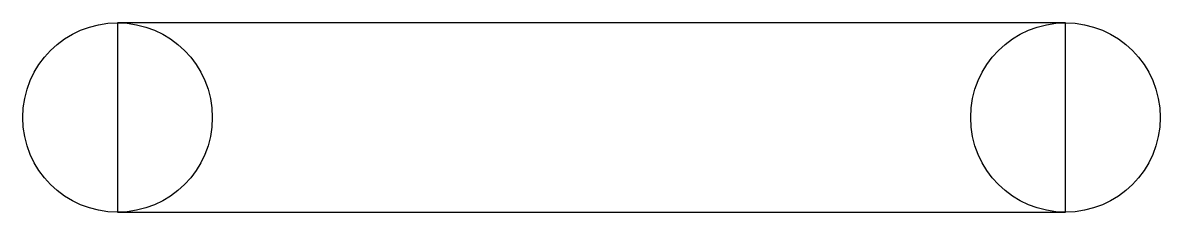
# Model space of a CAD drawing. Header units: metres. Extents: x -10 to 110, y 0 to 20.
import ezdxf

# ---------------------------------------------------------------- set-up
doc = ezdxf.new("R2010")
doc.units = ezdxf.units.M

msp = doc.modelspace()

# ---------------------------------------------------------------- linework, layer by layer
at = {"layer": 'PERFIL', "color": 1}
for p, q in [((100, 20), (0, 20)), ((0, 20), (0, 0)), ((100, 0), (100, 20)), ((0, 0), (100, 0))]:
    msp.add_line(p, q, dxfattribs=at)
for centre in [(0, 10), (100, 10)]:
    msp.add_circle(centre, 10, dxfattribs=at)

doc.saveas('drawing.dxf')
